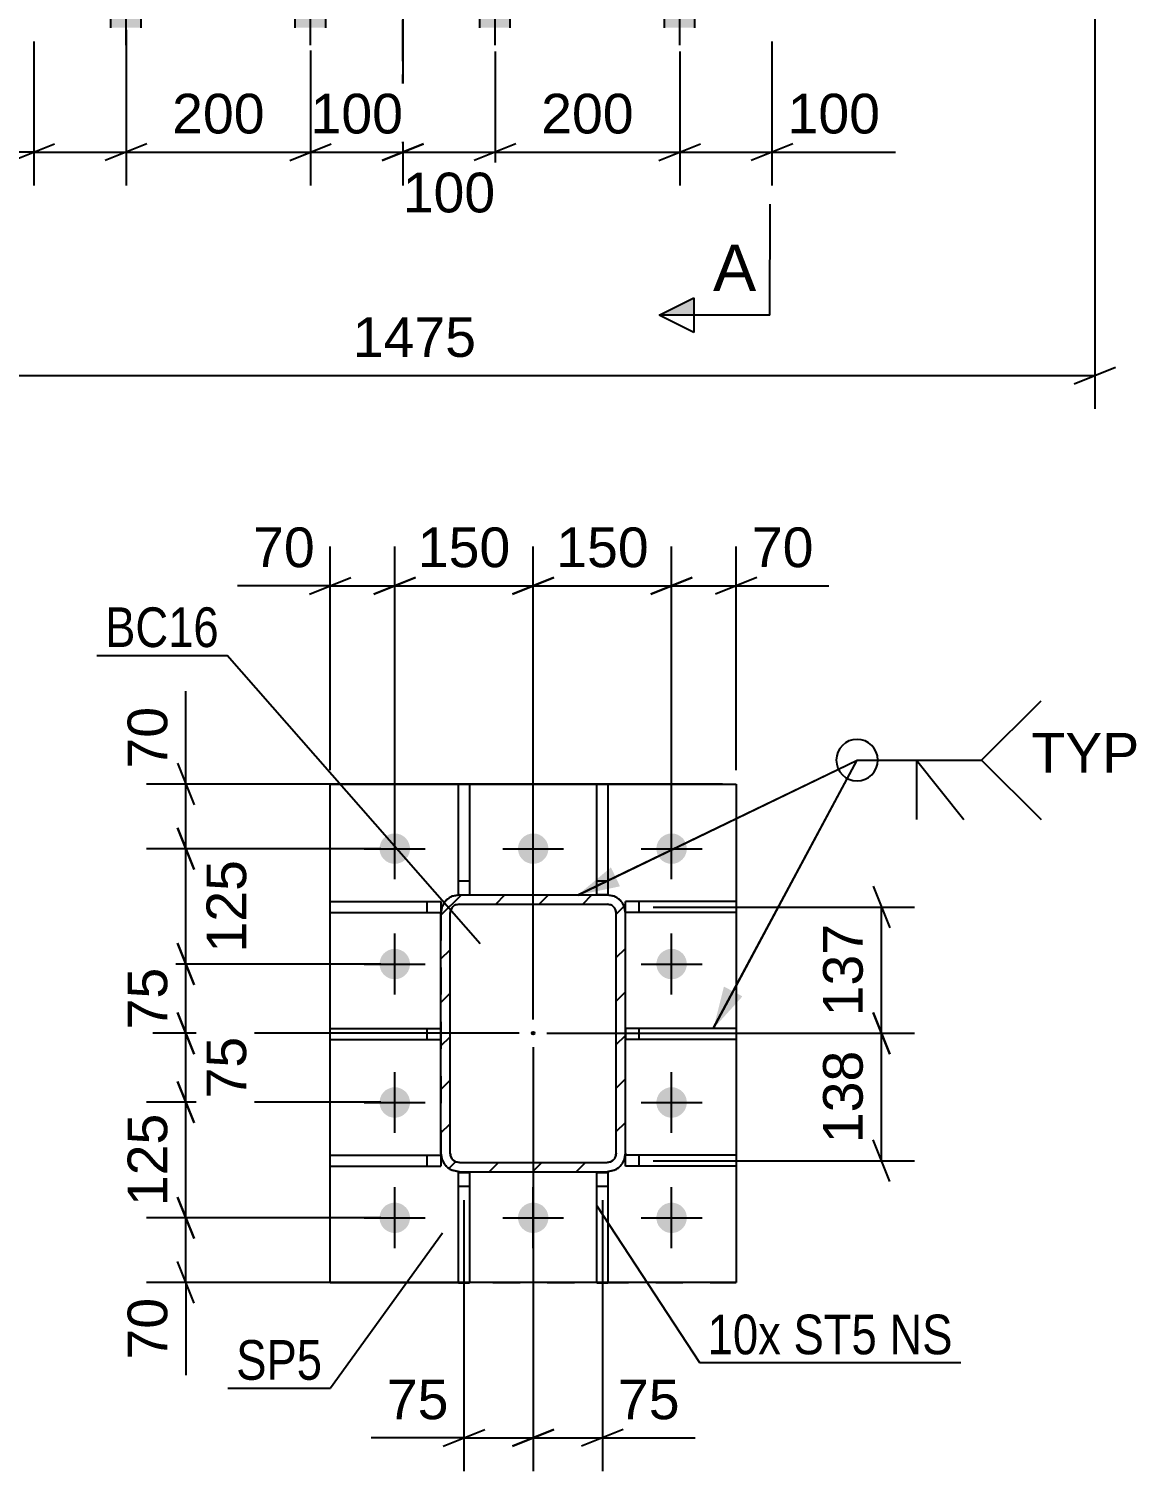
# Model space of a CAD drawing. Header units: millimetres. Extents: x 0 to 841, y 0 to 594.
# Drawn here: x 117.1 to 197.3, y 102.6 to 206.8 of the extents above; entities that cross this region are included whole.
import ezdxf

# ---------------------------------------------------------------- set-up
doc = ezdxf.new("R2010")
doc.units = ezdxf.units.MM
doc.linetypes.add('DXK_LINE_DOT2', pattern=[3.9198, 1.9599, -1.9599])
doc.linetypes.add('DXK_LINE_DOT3', pattern=[5.9187, 2.979, -0.9799, 0.9799, -0.9799])
doc.styles.add('Arial', font='ARIAL.TTF', dxfattribs={"height": 0.2})
doc.styles.add('Arial Narrow', font='ARIALN.TTF', dxfattribs={"height": 0.2})

# ---------------------------------------------------------------- blocks, each defined once
blk = doc.blocks.new('Part-284933746-2070 - 1979')
at = {"color": 7, "linetype": 'DXK_LINE_DOT3'}
blk.add_line((144.11, 198.59), (144.11, 231.92), dxfattribs=at)
blk = doc.blocks.new('Bolt-284933746-2077 - 1979')
at = {"linetype": 'Continuous'}
for points in [[(125.21, 208.59), (123.01, 208.59), (123.01, 206.92), (125.21, 206.92)], [(125.21, 208.59), (123.01, 208.59), (123.01, 206.92), (125.21, 206.92)], [(138.54, 208.59), (136.34, 208.59), (136.34, 206.92), (138.54, 206.92)], [(138.54, 208.59), (136.34, 208.59), (136.34, 206.92), (138.54, 206.92)], [(151.87, 208.59), (149.67, 208.59), (149.67, 206.92), (151.87, 206.92)], [(151.87, 208.59), (149.67, 208.59), (149.67, 206.92), (151.87, 206.92)], [(165.21, 208.59), (163.01, 208.59), (163.01, 206.92), (165.21, 206.92)], [(165.21, 208.59), (163.01, 208.59), (163.01, 206.92), (165.21, 206.92)]]:
    blk.add_hatch(color=1, dxfattribs=at).paths.add_polyline_path(points)
at = {"color": 1, "linetype": 'Continuous'}
for p, q in [((123.01, 206.92), (123.01, 208.59)), ((123.01, 206.92), (123.01, 208.59)), ((124.11, 205.66), (124.11, 208.59)), ((124.11, 205.66), (124.11, 208.59)), ((125.21, 206.92), (125.21, 208.59)), ((125.21, 206.92), (125.21, 208.59)), ((136.34, 206.92), (136.34, 208.59)), ((136.34, 206.92), (136.34, 208.59)), ((137.44, 205.66), (137.44, 208.59)), ((137.44, 205.66), (137.44, 208.59)), ((138.54, 206.92), (138.54, 208.59)), ((138.54, 206.92), (138.54, 208.59)), ((149.67, 206.92), (149.67, 208.59)), ((149.67, 206.92), (149.67, 208.59)), ((150.77, 205.66), (150.77, 208.59)), ((150.77, 205.66), (150.77, 208.59)), ((151.87, 206.92), (151.87, 208.59)), ((151.87, 206.92), (151.87, 208.59)), ((163.01, 206.92), (163.01, 208.59)), ((163.01, 206.92), (163.01, 208.59)), ((164.11, 205.66), (164.11, 208.59)), ((164.11, 205.66), (164.11, 208.59)), ((165.21, 206.92), (165.21, 208.59)), ((165.21, 206.92), (165.21, 208.59))]:
    blk.add_line(p, q, dxfattribs=at)
blk = doc.blocks.new('Part-284933746-4333 - 4263')
at = {"color": 2, "linetype": 'Continuous'}
for p, q in [((168.19, 125.47), (160.19, 125.47)), ((160.19, 124.67), (160.19, 125.47)), ((168.19, 125.47), (168.19, 124.67)), ((168.19, 124.67), (160.19, 124.67))]:
    blk.add_line(p, q, dxfattribs=at)
at = {"color": 7, "linetype": 'DXK_LINE_DOT2'}
blk.add_line((161.19, 124.67), (161.19, 125.47), dxfattribs=at)
blk = doc.blocks.new('Part-284933746-4358 - 4263')
at = {"color": 2, "linetype": 'Continuous'}
for p, q in [((158.12, 116.23), (158.12, 124.23)), ((158.12, 124.23), (158.92, 124.23)), ((158.92, 124.23), (158.92, 116.23)), ((158.92, 116.23), (158.12, 116.23))]:
    blk.add_line(p, q, dxfattribs=at)
at = {"color": 7, "linetype": 'DXK_LINE_DOT2'}
blk.add_line((158.12, 123.23), (158.92, 123.23), dxfattribs=at)
blk = doc.blocks.new('Part-284933746-4305 - 4263')
at = {"color": 2, "linetype": 'Continuous'}
for p, q in [((138.86, 152.28), (168.19, 152.28)), ((138.86, 116.28), (138.86, 152.28)), ((168.19, 152.28), (168.19, 116.28)), ((138.86, 116.28), (148.12, 116.28)), ((138.86, 116.28), (138.86, 116.28)), ((158.12, 116.28), (148.92, 116.28)), ((168.19, 116.28), (158.92, 116.28)), ((168.19, 116.28), (168.19, 116.28))]:
    blk.add_line(p, q, dxfattribs=at)
at = {"color": 7, "linetype": 'DXK_LINE_DOT2'}
for p, q in [((138.86, 152.28), (138.86, 152.28)), ((138.86, 152.28), (168.19, 152.28)), ((168.19, 152.28), (168.19, 152.28)), ((138.86, 116.28), (168.19, 116.28)), ((148.12, 116.28), (148.92, 116.28)), ((158.92, 116.28), (158.12, 116.28))]:
    blk.add_line(p, q, dxfattribs=at)
blk = doc.blocks.new('Part-284933746-4281 - 4263')
at = {"linetype": 'Continuous'}
h = blk.add_hatch(dxfattribs=at)
h.set_pattern_fill('', scale=0.7, style=0, pattern_type=0)
h.set_pattern_definition([(45, (160.0898, 143.4564), (-1.57154, 1.57154), [])])
h.paths.add_polyline_path([(160.19, 142.95), (160.09, 143.46), (159.8, 143.89), (159.37, 144.18), (158.86, 144.28), (148.19, 144.28), (147.68, 144.18), (147.25, 143.89), (146.96, 143.46), (146.86, 142.95), (146.86, 125.61), (146.96, 125.1), (147.25, 124.67), (147.68, 124.38), (148.19, 124.28), (158.86, 124.28), (159.37, 124.38), (159.8, 124.67), (160.09, 125.1), (160.19, 125.61)])
h.paths.add_polyline_path([(159.47, 125.36), (159.33, 125.14), (159.11, 125), (158.86, 124.95), (148.19, 124.95), (147.94, 125), (147.72, 125.14), (147.58, 125.36), (147.52, 125.61), (147.52, 142.95), (147.58, 143.2), (147.72, 143.42), (147.94, 143.56), (148.19, 143.61), (158.86, 143.61), (159.11, 143.56), (159.33, 143.42), (159.47, 143.2), (159.52, 142.95), (159.52, 125.61)])
blk.add_hatch(color=246, dxfattribs=at).paths.add_polyline_path([(153.52, 134.18, -1), (153.52, 134.38, -1)])
at = {"color": 7, "linetype": 'DXK_LINE_DOT2'}
for p, q in [((147.68, 144.18), (148.19, 144.28)), ((148.19, 144.28), (158.86, 144.28)), ((158.86, 144.28), (159.37, 144.18)), ((146.86, 142.95), (146.96, 143.46)), ((146.86, 142.95), (146.86, 125.61)), ((147.58, 143.2), (147.52, 142.95)), ((147.52, 125.61), (147.52, 142.95)), ((148.19, 143.61), (147.94, 143.56)), ((148.19, 143.61), (158.86, 143.61)), ((159.11, 143.56), (158.86, 143.61)), ((159.52, 142.95), (159.47, 143.2)), ((159.52, 125.61), (159.52, 142.95)), ((160.09, 143.46), (160.19, 142.95)), ((160.19, 125.61), (160.19, 142.95)), ((146.96, 125.1), (146.86, 125.61)), ((147.52, 125.61), (147.58, 125.36)), ((159.47, 125.36), (159.52, 125.61)), ((160.19, 125.61), (160.09, 125.1)), ((148.19, 124.28), (147.68, 124.38)), ((147.94, 125), (148.19, 124.95)), ((148.19, 124.95), (158.86, 124.95)), ((148.19, 124.28), (158.86, 124.28)), ((158.86, 124.95), (159.11, 125)), ((159.37, 124.38), (158.86, 124.28))]:
    blk.add_line(p, q, dxfattribs=at)
at = {"color": 2, "linetype": 'Continuous'}
for p, q in [((148.19, 144.28), (147.68, 144.18)), ((148.19, 144.28), (148.19, 144.28)), ((148.19, 144.28), (158.86, 144.28)), ((158.86, 144.28), (158.86, 144.28)), ((159.37, 144.18), (158.86, 144.28)), ((146.96, 143.46), (146.86, 142.95)), ((146.86, 142.95), (146.86, 142.95)), ((146.86, 125.61), (146.86, 142.95)), ((147.52, 142.95), (147.58, 143.2)), ((147.52, 142.95), (147.52, 142.95)), ((147.52, 125.61), (147.52, 142.95)), ((147.94, 143.56), (148.19, 143.61)), ((148.19, 143.61), (148.19, 143.61)), ((148.19, 143.61), (158.86, 143.61)), ((158.86, 143.61), (158.86, 143.61)), ((158.86, 143.61), (159.11, 143.56)), ((159.47, 143.2), (159.52, 142.95)), ((159.52, 142.95), (159.52, 142.95)), ((159.52, 125.61), (159.52, 142.95)), ((160.19, 142.95), (160.09, 143.46)), ((160.19, 142.95), (160.19, 142.95)), ((160.19, 125.61), (160.19, 142.95)), ((146.86, 125.61), (146.86, 125.61)), ((146.86, 125.61), (146.96, 125.1)), ((147.52, 125.61), (147.52, 125.61)), ((147.58, 125.36), (147.52, 125.61)), ((159.52, 125.61), (159.47, 125.36)), ((159.52, 125.61), (159.52, 125.61)), ((160.09, 125.1), (160.19, 125.61)), ((160.19, 125.61), (160.19, 125.61)), ((147.68, 124.38), (148.19, 124.28)), ((148.19, 124.95), (147.94, 125)), ((148.19, 124.95), (148.19, 124.95)), ((148.19, 124.95), (158.86, 124.95)), ((148.19, 124.28), (148.19, 124.28)), ((148.19, 124.28), (158.86, 124.28)), ((159.11, 125), (158.86, 124.95)), ((158.86, 124.95), (158.86, 124.95)), ((158.86, 124.28), (159.37, 124.38)), ((158.86, 124.28), (158.86, 124.28))]:
    blk.add_line(p, q, dxfattribs=at)
at = {"color": 7, "linetype": 'DXK_LINE_DOT3'}
blk.add_line((153.52, 134.28), (153.52, 134.28), dxfattribs=at)
at = {"color": 246, "linetype": 'DXK_LINE_DOT2'}
blk.add_line((153.52, 134.28), (153.52, 134.28), dxfattribs=at)
at = {"color": 246, "linetype": 'Continuous'}
blk.add_circle((153.52, 134.28), 0.1, dxfattribs=at)
at = {"color": 7, "linetype": 'DXK_LINE_DOT2'}
for centre, radius, start, end in [((148.19, 142.95), 1.33, 112.5, 157.5), ((158.86, 142.95), 1.33, 22.5, 67.5), ((148.19, 142.95), 0.667, 112.5, 157.5), ((158.86, 142.95), 0.667, 22.5, 67.5), ((148.19, 125.61), 1.33, 202.5, 247.5), ((148.19, 125.61), 0.667, 202.5, 247.5), ((158.86, 125.61), 0.667, 292.5, 337.5), ((158.86, 125.61), 1.33, 292.5, 337.5)]:
    blk.add_arc(centre, radius, start, end, dxfattribs=at)
at = {"color": 2, "linetype": 'Continuous'}
for centre, radius, start, end in [((148.19, 142.95), 1.33, 112.5, 157.5), ((158.86, 142.95), 1.33, 22.5, 67.5), ((148.19, 142.95), 0.667, 112.5, 157.5), ((158.86, 142.95), 0.667, 22.5, 67.5), ((148.19, 125.61), 1.33, 202.5, 247.5), ((148.19, 125.61), 0.667, 202.5, 247.5), ((158.86, 125.61), 0.667, 292.5, 337.5), ((158.86, 125.61), 1.33, 292.5, 337.5)]:
    blk.add_arc(centre, radius, start, end, dxfattribs=at)
blk = doc.blocks.new('Part-284933746-4323 - 4263')
at = {"color": 2, "linetype": 'Continuous'}
for p, q in [((168.19, 134.63), (160.19, 134.63)), ((168.19, 134.63), (168.19, 133.83)), ((168.19, 133.83), (160.19, 133.83))]:
    blk.add_line(p, q, dxfattribs=at)
at = {"color": 7, "linetype": 'DXK_LINE_DOT2'}
for p, q in [((160.19, 134.63), (160.19, 133.83)), ((161.19, 133.83), (161.19, 134.63))]:
    blk.add_line(p, q, dxfattribs=at)
blk = doc.blocks.new('Part-284933746-4328 - 4263')
at = {"color": 2, "linetype": 'Continuous'}
for p, q in [((168.19, 143.8), (160.19, 143.8)), ((160.19, 143), (160.19, 143.8)), ((168.19, 143.8), (168.19, 143)), ((168.19, 143), (160.19, 143))]:
    blk.add_line(p, q, dxfattribs=at)
at = {"color": 7, "linetype": 'DXK_LINE_DOT2'}
blk.add_line((161.19, 143), (161.19, 143.8), dxfattribs=at)
blk = doc.blocks.new('Part-284933746-4338 - 4263')
at = {"color": 2, "linetype": 'Continuous'}
for p, q in [((138.86, 133.83), (138.86, 134.63)), ((138.86, 134.63), (146.86, 134.63)), ((138.86, 133.83), (146.86, 133.83))]:
    blk.add_line(p, q, dxfattribs=at)
at = {"color": 7, "linetype": 'DXK_LINE_DOT2'}
for p, q in [((145.86, 133.83), (145.86, 134.63)), ((146.86, 134.63), (146.86, 133.83))]:
    blk.add_line(p, q, dxfattribs=at)
blk = doc.blocks.new('Part-284933746-4343 - 4263')
at = {"color": 2, "linetype": 'Continuous'}
for p, q in [((138.86, 143), (138.86, 143.8)), ((138.86, 143.8), (146.86, 143.8)), ((146.86, 143.8), (146.86, 143)), ((138.86, 143), (146.86, 143))]:
    blk.add_line(p, q, dxfattribs=at)
at = {"color": 7, "linetype": 'DXK_LINE_DOT2'}
blk.add_line((145.86, 143), (145.86, 143.8), dxfattribs=at)
blk = doc.blocks.new('Part-284933746-4348 - 4263')
at = {"color": 2, "linetype": 'Continuous'}
for p, q in [((138.86, 124.67), (138.86, 125.47)), ((138.86, 125.47), (146.86, 125.47)), ((146.86, 125.47), (146.86, 124.67)), ((138.86, 124.67), (146.86, 124.67))]:
    blk.add_line(p, q, dxfattribs=at)
at = {"color": 7, "linetype": 'DXK_LINE_DOT2'}
blk.add_line((145.86, 124.67), (145.86, 125.47), dxfattribs=at)
blk = doc.blocks.new('Part-284933746-4353 - 4263')
at = {"color": 2, "linetype": 'Continuous'}
for p, q in [((148.12, 116.23), (148.12, 124.23)), ((148.12, 124.23), (148.92, 124.23)), ((148.92, 124.23), (148.92, 116.23)), ((148.92, 116.23), (148.12, 116.23))]:
    blk.add_line(p, q, dxfattribs=at)
at = {"color": 7, "linetype": 'DXK_LINE_DOT2'}
blk.add_line((148.12, 123.23), (148.92, 123.23), dxfattribs=at)
blk = doc.blocks.new('Part-284933746-4363 - 4263')
at = {"color": 2, "linetype": 'Continuous'}
for p, q in [((148.12, 144.28), (148.12, 152.28)), ((148.12, 152.28), (148.92, 152.28)), ((148.92, 152.28), (148.92, 144.28)), ((148.12, 144.28), (148.19, 144.28))]:
    blk.add_line(p, q, dxfattribs=at)
at = {"color": 7, "linetype": 'DXK_LINE_DOT2'}
for p, q in [((148.12, 145.28), (148.92, 145.28)), ((148.19, 144.28), (148.92, 144.28))]:
    blk.add_line(p, q, dxfattribs=at)
blk = doc.blocks.new('Part-284933746-4368 - 4263')
at = {"color": 2, "linetype": 'Continuous'}
for p, q in [((158.12, 144.28), (158.12, 152.28)), ((158.12, 152.28), (158.92, 152.28)), ((158.92, 152.28), (158.92, 144.28)), ((158.92, 144.28), (158.86, 144.28))]:
    blk.add_line(p, q, dxfattribs=at)
at = {"color": 7, "linetype": 'DXK_LINE_DOT2'}
for p, q in [((158.12, 145.28), (158.92, 145.28)), ((158.86, 144.28), (158.12, 144.28))]:
    blk.add_line(p, q, dxfattribs=at)
blk = doc.blocks.new('Bolt-284933746-4395 - 4263')
at = {"linetype": 'Continuous'}
for points in [[(143.52, 148.71), (143.75, 148.69), (143.97, 148.62), (144.17, 148.5), (144.34, 148.35), (144.48, 148.16), (144.57, 147.95), (144.62, 147.73), (144.62, 147.5), (144.57, 147.27), (144.48, 147.06), (144.34, 146.88), (144.17, 146.72), (143.97, 146.61), (143.75, 146.54), (143.52, 146.51), (143.3, 146.54), (143.08, 146.61), (142.88, 146.72), (142.71, 146.88), (142.57, 147.06), (142.48, 147.27), (142.43, 147.5), (142.43, 147.73), (142.48, 147.95), (142.57, 148.16), (142.71, 148.35), (142.88, 148.5), (143.08, 148.62), (143.3, 148.69)], [(153.52, 148.71), (153.75, 148.69), (153.97, 148.62), (154.17, 148.5), (154.34, 148.35), (154.48, 148.16), (154.57, 147.95), (154.62, 147.73), (154.62, 147.5), (154.57, 147.27), (154.48, 147.06), (154.34, 146.88), (154.17, 146.72), (153.97, 146.61), (153.75, 146.54), (153.52, 146.51), (153.3, 146.54), (153.08, 146.61), (152.88, 146.72), (152.71, 146.88), (152.57, 147.06), (152.48, 147.27), (152.43, 147.5), (152.43, 147.73), (152.48, 147.95), (152.57, 148.16), (152.71, 148.35), (152.88, 148.5), (153.08, 148.62), (153.3, 148.69)], [(163.52, 148.71), (163.75, 148.69), (163.97, 148.62), (164.17, 148.5), (164.34, 148.35), (164.48, 148.16), (164.57, 147.95), (164.62, 147.73), (164.62, 147.5), (164.57, 147.27), (164.48, 147.06), (164.34, 146.88), (164.17, 146.72), (163.97, 146.61), (163.75, 146.54), (163.52, 146.51), (163.3, 146.54), (163.08, 146.61), (162.88, 146.72), (162.71, 146.88), (162.57, 147.06), (162.48, 147.27), (162.43, 147.5), (162.43, 147.73), (162.48, 147.95), (162.57, 148.16), (162.71, 148.35), (162.88, 148.5), (163.08, 148.62), (163.3, 148.69)], [(143.52, 140.38), (143.75, 140.36), (143.97, 140.28), (144.17, 140.17), (144.34, 140.02), (144.48, 139.83), (144.57, 139.62), (144.62, 139.39), (144.62, 139.16), (144.57, 138.94), (144.48, 138.73), (144.34, 138.54), (144.17, 138.39), (143.97, 138.27), (143.75, 138.2), (143.52, 138.18), (143.3, 138.2), (143.08, 138.27), (142.88, 138.39), (142.71, 138.54), (142.57, 138.73), (142.48, 138.94), (142.43, 139.16), (142.43, 139.39), (142.48, 139.62), (142.57, 139.83), (142.71, 140.02), (142.88, 140.17), (143.08, 140.28), (143.3, 140.36)], [(163.52, 140.38), (163.75, 140.36), (163.97, 140.28), (164.17, 140.17), (164.34, 140.02), (164.48, 139.83), (164.57, 139.62), (164.62, 139.39), (164.62, 139.16), (164.57, 138.94), (164.48, 138.73), (164.34, 138.54), (164.17, 138.39), (163.97, 138.27), (163.75, 138.2), (163.52, 138.18), (163.3, 138.2), (163.08, 138.27), (162.88, 138.39), (162.71, 138.54), (162.57, 138.73), (162.48, 138.94), (162.43, 139.16), (162.43, 139.39), (162.48, 139.62), (162.57, 139.83), (162.71, 140.02), (162.88, 140.17), (163.08, 140.28), (163.3, 140.36)], [(143.52, 130.38), (143.75, 130.36), (143.97, 130.28), (144.17, 130.17), (144.34, 130.02), (144.48, 129.83), (144.57, 129.62), (144.62, 129.39), (144.62, 129.16), (144.57, 128.94), (144.48, 128.73), (144.34, 128.54), (144.17, 128.39), (143.97, 128.27), (143.75, 128.2), (143.52, 128.18), (143.3, 128.2), (143.08, 128.27), (142.88, 128.39), (142.71, 128.54), (142.57, 128.73), (142.48, 128.94), (142.43, 129.16), (142.43, 129.39), (142.48, 129.62), (142.57, 129.83), (142.71, 130.02), (142.88, 130.17), (143.08, 130.28), (143.3, 130.36)], [(163.52, 130.38), (163.75, 130.36), (163.97, 130.28), (164.17, 130.17), (164.34, 130.02), (164.48, 129.83), (164.57, 129.62), (164.62, 129.39), (164.62, 129.16), (164.57, 128.94), (164.48, 128.73), (164.34, 128.54), (164.17, 128.39), (163.97, 128.27), (163.75, 128.2), (163.52, 128.18), (163.3, 128.2), (163.08, 128.27), (162.88, 128.39), (162.71, 128.54), (162.57, 128.73), (162.48, 128.94), (162.43, 129.16), (162.43, 129.39), (162.48, 129.62), (162.57, 129.83), (162.71, 130.02), (162.88, 130.17), (163.08, 130.28), (163.3, 130.36)], [(143.52, 122.05), (143.75, 122.02), (143.97, 121.95), (144.17, 121.84), (144.34, 121.68), (144.48, 121.5), (144.57, 121.29), (144.62, 121.06), (144.62, 120.83), (144.57, 120.61), (144.48, 120.4), (144.34, 120.21), (144.17, 120.06), (143.97, 119.94), (143.75, 119.87), (143.52, 119.85), (143.3, 119.87), (143.08, 119.94), (142.88, 120.06), (142.71, 120.21), (142.57, 120.4), (142.48, 120.61), (142.43, 120.83), (142.43, 121.06), (142.48, 121.29), (142.57, 121.5), (142.71, 121.68), (142.88, 121.84), (143.08, 121.95), (143.3, 122.02)], [(153.52, 122.05), (153.75, 122.02), (153.97, 121.95), (154.17, 121.84), (154.34, 121.68), (154.48, 121.5), (154.57, 121.29), (154.62, 121.06), (154.62, 120.83), (154.57, 120.61), (154.48, 120.4), (154.34, 120.21), (154.17, 120.06), (153.97, 119.94), (153.75, 119.87), (153.52, 119.85), (153.3, 119.87), (153.08, 119.94), (152.88, 120.06), (152.71, 120.21), (152.57, 120.4), (152.48, 120.61), (152.43, 120.83), (152.43, 121.06), (152.48, 121.29), (152.57, 121.5), (152.71, 121.68), (152.88, 121.84), (153.08, 121.95), (153.3, 122.02)], [(163.52, 122.05), (163.75, 122.02), (163.97, 121.95), (164.17, 121.84), (164.34, 121.68), (164.48, 121.5), (164.57, 121.29), (164.62, 121.06), (164.62, 120.83), (164.57, 120.61), (164.48, 120.4), (164.34, 120.21), (164.17, 120.06), (163.97, 119.94), (163.75, 119.87), (163.52, 119.85), (163.3, 119.87), (163.08, 119.94), (162.88, 120.06), (162.71, 120.21), (162.57, 120.4), (162.48, 120.61), (162.43, 120.83), (162.43, 121.06), (162.48, 121.29), (162.57, 121.5), (162.71, 121.68), (162.88, 121.84), (163.08, 121.95), (163.3, 122.02)]]:
    blk.add_hatch(color=1, dxfattribs=at).paths.add_polyline_path(points)
at = {"color": 1, "linetype": 'Continuous'}
for p, q in [((143.52, 145.41), (143.52, 149.81)), ((153.52, 145.41), (153.52, 149.81)), ((163.52, 145.41), (163.52, 149.81)), ((141.32, 147.61), (145.72, 147.61)), ((151.32, 147.61), (155.72, 147.61)), ((161.32, 147.61), (165.72, 147.61)), ((143.52, 137.08), (143.52, 141.48)), ((163.52, 137.08), (163.52, 141.48)), ((141.32, 139.28), (145.72, 139.28)), ((161.32, 139.28), (165.72, 139.28)), ((143.52, 127.08), (143.52, 131.48)), ((163.52, 127.08), (163.52, 131.48)), ((141.32, 129.28), (145.72, 129.28)), ((161.32, 129.28), (165.72, 129.28)), ((143.52, 118.75), (143.52, 123.15)), ((153.52, 118.75), (153.52, 123.15)), ((163.52, 118.75), (163.52, 123.15)), ((141.32, 120.95), (145.72, 120.95)), ((151.32, 120.95), (155.72, 120.95)), ((161.32, 120.95), (165.72, 120.95))]:
    blk.add_line(p, q, dxfattribs=at)
blk = doc.blocks.new('StraightDimension-284933746-2266 - 1979')
at = {"color": 7, "linetype": 'Continuous'}
for p, q in [((124.11, 206.76), (124.11, 195.53)), ((117.44, 205.92), (117.44, 195.53)), ((115.94, 197.33), (118.94, 198.53)), ((125.61, 198.53), (122.61, 197.33)), ((117.44, 197.93), (108.52, 197.93)), ((117.44, 197.93), (108.52, 197.93)), ((117.44, 197.93), (124.11, 197.93))]:
    blk.add_line(p, q, dxfattribs=at)
at = {"color": 0}
blk.add_wipeout([(116.91, 198.68), (116.91, 202.88), (109.04, 202.88), (109.04, 198.68)], dxfattribs=at)
at = {"color": 3, "style": 'Arial'}
blk.add_text('100', height=2.865, dxfattribs=at).set_placement((109.64, 199.28))
blk = doc.blocks.new('StraightDimension-284933746-2277 - 1979')
at = {"color": 7, "linetype": 'Continuous'}
for p, q in [((170.77, 205.92), (170.77, 195.53)), ((164.11, 205.21), (164.11, 195.53)), ((162.61, 197.33), (165.61, 198.53)), ((172.27, 198.53), (169.27, 197.33)), ((164.11, 197.93), (170.77, 197.93)), ((170.77, 197.93), (179.69, 197.93)), ((170.77, 197.93), (179.69, 197.93))]:
    blk.add_line(p, q, dxfattribs=at)
at = {"color": 0}
blk.add_wipeout([(179.17, 198.68), (179.17, 202.88), (171.3, 202.88), (171.3, 198.68)], dxfattribs=at)
at = {"color": 3, "style": 'Arial'}
blk.add_text('100', height=2.865, dxfattribs=at).set_placement((171.9, 199.28))
blk = doc.blocks.new('StraightDimension-284933746-2287 - 1979')
at = {"color": 7, "linetype": 'Continuous'}
for p, q in [((150.77, 205.21), (150.77, 195.53)), ((164.11, 205.21), (164.11, 195.53)), ((152.27, 198.53), (149.27, 197.33)), ((162.61, 197.33), (165.61, 198.53)), ((150.77, 197.93), (164.11, 197.93))]:
    blk.add_line(p, q, dxfattribs=at)
at = {"color": 0}
blk.add_wipeout([(161.37, 198.68), (161.37, 202.88), (153.5, 202.88), (153.5, 198.68)], dxfattribs=at)
at = {"color": 3, "style": 'Arial'}
blk.add_text('200', height=2.865, dxfattribs=at).set_placement((154.1, 199.28))
blk = doc.blocks.new('StraightDimension-284933746-2294 - 1979')
at = {"color": 7, "linetype": 'Continuous'}
for p, q in [((144.11, 207.59), (144.11, 195.08)), ((150.77, 205.21), (150.77, 195.08)), ((142.61, 197.33), (145.61, 198.53)), ((152.27, 198.53), (149.27, 197.33)), ((144.11, 197.93), (150.77, 197.93))]:
    blk.add_line(p, q, dxfattribs=at)
at = {"color": 0}
blk.add_wipeout([(151.37, 192.98), (151.37, 197.18), (143.5, 197.18), (143.5, 192.98)], dxfattribs=at)
at = {"color": 3, "style": 'Arial'}
blk.add_text('100', height=2.865, dxfattribs=at).set_placement((144.1, 193.58))
blk = doc.blocks.new('StraightDimension-284933746-2303 - 1979')
at = {"color": 7, "linetype": 'Continuous'}
for p, q in [((144.11, 207.59), (144.11, 195.53)), ((137.44, 205.28), (137.44, 195.53)), ((135.94, 197.33), (138.94, 198.53)), ((145.61, 198.53), (142.61, 197.33)), ((137.44, 197.93), (144.11, 197.93))]:
    blk.add_line(p, q, dxfattribs=at)
at = {"color": 0}
blk.add_wipeout([(144.71, 198.68), (144.71, 202.88), (136.84, 202.88), (136.84, 198.68)], dxfattribs=at)
at = {"color": 3, "style": 'Arial'}
blk.add_text('100', height=2.865, dxfattribs=at).set_placement((137.44, 199.28))
blk = doc.blocks.new('StraightDimension-284933746-2312 - 1979')
at = {"color": 7, "linetype": 'Continuous'}
for p, q in [((124.11, 206.76), (124.11, 195.53)), ((137.44, 205.28), (137.44, 195.53)), ((125.61, 198.53), (122.61, 197.33)), ((135.94, 197.33), (138.94, 198.53)), ((124.11, 197.93), (137.44, 197.93))]:
    blk.add_line(p, q, dxfattribs=at)
at = {"color": 0}
blk.add_wipeout([(134.71, 198.68), (134.71, 202.88), (126.84, 202.88), (126.84, 198.68)], dxfattribs=at)
at = {"color": 3, "style": 'Arial'}
blk.add_text('200', height=2.865, dxfattribs=at).set_placement((127.44, 199.28))
blk = doc.blocks.new('StraightDimension-284933746-2323 - 1979')
at = {"color": 7, "linetype": 'Continuous'}
for p, q in [((95.77, 244.4), (95.77, 179.39)), ((194.1, 244.4), (194.1, 179.39)), ((97.27, 182.39), (94.27, 181.19)), ((192.6, 181.19), (195.6, 182.39)), ((95.77, 181.79), (194.1, 181.79))]:
    blk.add_line(p, q, dxfattribs=at)
at = {"color": 0}
blk.add_wipeout([(149.98, 182.54), (149.98, 186.74), (139.89, 186.74), (139.89, 182.54)], dxfattribs=at)
at = {"color": 3, "style": 'Arial'}
blk.add_text('1475', height=2.865, dxfattribs=at).set_placement((140.49, 183.14))
blk = doc.blocks.new('StraightDimension-284933746-4454 - 4263')
at = {"color": 7, "linetype": 'Continuous'}
for p, q in [((153.52, 135.28), (153.52, 169.45)), ((163.52, 148.61), (163.52, 169.45)), ((152.02, 166), (155.02, 167.2)), ((165.02, 167.2), (162.02, 166)), ((153.52, 166.6), (163.52, 166.6))]:
    blk.add_line(p, q, dxfattribs=at)
at = {"color": 0}
blk.add_wipeout([(162.46, 167.35), (162.46, 171.55), (154.59, 171.55), (154.59, 167.35)], dxfattribs=at)
at = {"color": 3, "style": 'Arial'}
blk.add_text('150', height=2.865, dxfattribs=at).set_placement((155.19, 167.95))
blk = doc.blocks.new('StraightDimension-284933746-8253 - 4263')
at = {"color": 7, "linetype": 'Continuous'}
for p, q in [((127.84, 122.45), (129.04, 119.45)), ((142.52, 120.95), (125.59, 120.95)), ((128.44, 116.28), (128.44, 120.95)), ((129.04, 114.78), (127.84, 117.78)), ((167.19, 116.28), (125.59, 116.28)), ((128.44, 116.28), (128.44, 109.58)), ((128.44, 116.28), (128.44, 109.58))]:
    blk.add_line(p, q, dxfattribs=at)
at = {"color": 0}
blk.add_wipeout([(127.69, 115.75), (123.49, 115.75), (123.49, 110.11), (127.69, 110.11)], dxfattribs=at)
at = {"color": 3, "style": 'Arial'}
blk.add_text('70', height=2.865, rotation=90.0002, dxfattribs=at).set_placement((127.09, 110.71))
blk = doc.blocks.new('StraightDimension-284933746-4473 - 4263')
at = {"color": 7, "linetype": 'Continuous'}
for p, q in [((143.52, 148.61), (143.52, 169.45)), ((153.52, 135.28), (153.52, 169.45)), ((142.02, 166), (145.02, 167.2)), ((155.02, 167.2), (152.02, 166)), ((143.52, 166.6), (153.52, 166.6))]:
    blk.add_line(p, q, dxfattribs=at)
at = {"color": 0}
blk.add_wipeout([(152.46, 167.35), (152.46, 171.55), (144.59, 171.55), (144.59, 167.35)], dxfattribs=at)
at = {"color": 3, "style": 'Arial'}
blk.add_text('150', height=2.865, dxfattribs=at).set_placement((145.19, 167.95))
blk = doc.blocks.new('StraightDimension-284933746-8252 - 4263')
at = {"color": 7, "linetype": 'Continuous'}
for p, q in [((127.84, 130.8), (129.04, 127.8)), ((142.53, 129.3), (125.59, 129.3)), ((128.44, 120.95), (128.44, 129.3)), ((129.04, 119.45), (127.84, 122.45)), ((142.52, 120.95), (125.59, 120.95))]:
    blk.add_line(p, q, dxfattribs=at)
at = {"color": 0}
blk.add_wipeout([(127.69, 129.06), (123.49, 129.06), (123.49, 121.19), (127.69, 121.19)], dxfattribs=at)
at = {"color": 3, "style": 'Arial'}
blk.add_text('125', height=2.865, rotation=90.0002, dxfattribs=at).set_placement((127.09, 121.79))
blk = doc.blocks.new('StraightDimension-284933746-8249 - 4263')
at = {"color": 7, "linetype": 'Continuous'}
for p, q in [((127.84, 149.11), (129.04, 146.11)), ((142.52, 147.61), (126.04, 147.61)), ((128.44, 139.28), (128.44, 147.61)), ((129.04, 137.78), (127.84, 140.78)), ((142.52, 139.28), (126.04, 139.28))]:
    blk.add_line(p, q, dxfattribs=at)
at = {"color": 0}
blk.add_wipeout([(133.39, 147.38), (129.19, 147.38), (129.19, 139.51), (133.39, 139.51)], dxfattribs=at)
at = {"color": 3, "style": 'Arial'}
blk.add_text('125', height=2.865, rotation=90.0002, dxfattribs=at).set_placement((132.79, 140.11))
blk = doc.blocks.new('StraightDimension-284933746-4463 - 4263')
at = {"color": 7, "linetype": 'Continuous'}
for p, q in [((163.52, 148.61), (163.52, 169.45)), ((168.19, 153.28), (168.19, 169.45)), ((162.02, 166), (165.02, 167.2)), ((169.69, 167.2), (166.69, 166)), ((163.52, 166.6), (168.19, 166.6)), ((168.19, 166.6), (174.89, 166.6)), ((168.19, 166.6), (174.89, 166.6))]:
    blk.add_line(p, q, dxfattribs=at)
at = {"color": 0}
blk.add_wipeout([(174.36, 167.35), (174.36, 171.55), (168.72, 171.55), (168.72, 167.35)], dxfattribs=at)
at = {"color": 3, "style": 'Arial'}
blk.add_text('70', height=2.865, dxfattribs=at).set_placement((169.32, 167.95))
blk = doc.blocks.new('StraightDimension-284933746-4482 - 4263')
at = {"color": 7, "linetype": 'Continuous'}
for p, q in [((138.86, 153.28), (138.86, 169.45)), ((143.52, 148.61), (143.52, 169.45)), ((137.36, 166), (140.36, 167.2)), ((145.02, 167.2), (142.02, 166)), ((138.86, 166.6), (132.16, 166.6)), ((138.86, 166.6), (132.16, 166.6)), ((138.86, 166.6), (143.52, 166.6))]:
    blk.add_line(p, q, dxfattribs=at)
at = {"color": 0}
blk.add_wipeout([(138.33, 167.35), (138.33, 171.55), (132.69, 171.55), (132.69, 167.35)], dxfattribs=at)
at = {"color": 3, "style": 'Arial'}
blk.add_text('70', height=2.865, dxfattribs=at).set_placement((133.29, 167.95))
blk = doc.blocks.new('StraightDimension-284933746-4493 - 4263')
at = {"color": 7, "linetype": 'Continuous'}
for p, q in [((153.52, 133.28), (153.52, 102.65)), ((148.52, 122.23), (148.52, 102.65)), ((147.02, 104.45), (150.02, 105.65)), ((155.02, 105.65), (152.02, 104.45)), ((148.52, 105.05), (141.83, 105.05)), ((148.52, 105.05), (141.83, 105.05)), ((148.52, 105.05), (153.52, 105.05))]:
    blk.add_line(p, q, dxfattribs=at)
at = {"color": 0}
blk.add_wipeout([(148, 105.8), (148, 110), (142.35, 110), (142.35, 105.8)], dxfattribs=at)
at = {"color": 3, "style": 'Arial'}
blk.add_text('75', height=2.865, dxfattribs=at).set_placement((142.95, 106.4))
blk = doc.blocks.new('StraightDimension-284933746-4498 - 4263')
at = {"color": 7, "linetype": 'Continuous'}
for p, q in [((153.52, 133.28), (153.52, 102.65)), ((158.52, 122.23), (158.52, 102.65)), ((152.02, 104.45), (155.02, 105.65)), ((160.02, 105.65), (157.02, 104.45)), ((153.52, 105.05), (158.52, 105.05)), ((158.52, 105.05), (165.22, 105.05)), ((158.52, 105.05), (165.22, 105.05))]:
    blk.add_line(p, q, dxfattribs=at)
at = {"color": 0}
blk.add_wipeout([(164.7, 105.8), (164.7, 110), (159.05, 110), (159.05, 105.8)], dxfattribs=at)
at = {"color": 3, "style": 'Arial'}
blk.add_text('75', height=2.865, dxfattribs=at).set_placement((159.65, 106.4))
blk = doc.blocks.new('StraightDimension-284933746-4504 - 4263')
at = {"color": 7, "linetype": 'Continuous'}
for p, q in [((178.08, 144.9), (179.28, 141.9)), ((162.19, 143.4), (181.08, 143.4)), ((178.68, 134.28), (178.68, 143.4)), ((179.28, 132.78), (178.08, 135.78)), ((154.52, 134.28), (181.08, 134.28))]:
    blk.add_line(p, q, dxfattribs=at)
at = {"color": 0}
blk.add_wipeout([(177.93, 142.78), (173.73, 142.78), (173.73, 134.9), (177.93, 134.9)], dxfattribs=at)
at = {"color": 3, "style": 'Arial'}
blk.add_text('137', height=2.865, rotation=90.0002, dxfattribs=at).set_placement((177.33, 135.5))
blk = doc.blocks.new('StraightDimension-284933746-4509 - 4263')
at = {"color": 7, "linetype": 'Continuous'}
for p, q in [((178.08, 135.78), (179.28, 132.78)), ((154.52, 134.28), (181.08, 134.28)), ((178.68, 125.07), (178.68, 134.28)), ((179.28, 123.57), (178.08, 126.57)), ((162.19, 125.07), (181.08, 125.07))]:
    blk.add_line(p, q, dxfattribs=at)
at = {"color": 0}
blk.add_wipeout([(177.93, 133.61), (173.73, 133.61), (173.73, 125.74), (177.93, 125.74)], dxfattribs=at)
at = {"color": 3, "style": 'Arial'}
blk.add_text('138', height=2.865, rotation=90.0002, dxfattribs=at).set_placement((177.33, 126.34))
blk = doc.blocks.new('StraightDimension-284933746-8248 - 4263')
at = {"color": 7, "linetype": 'Continuous'}
for p, q in [((128.44, 152.28), (128.44, 158.98)), ((128.44, 152.28), (128.44, 158.98)), ((127.84, 153.78), (129.04, 150.78)), ((167.19, 152.28), (125.59, 152.28)), ((128.44, 147.61), (128.44, 152.28)), ((129.04, 146.11), (127.84, 149.11)), ((142.52, 147.61), (125.59, 147.61))]:
    blk.add_line(p, q, dxfattribs=at)
at = {"color": 0}
blk.add_wipeout([(127.69, 158.45), (123.49, 158.45), (123.49, 152.8), (127.69, 152.8)], dxfattribs=at)
at = {"color": 3, "style": 'Arial'}
blk.add_text('70', height=2.865, rotation=90.0002, dxfattribs=at).set_placement((127.09, 153.4))
blk = doc.blocks.new('StraightDimension-284933746-8250 - 4263')
at = {"color": 7, "linetype": 'Continuous'}
for p, q in [((127.84, 140.78), (129.04, 137.78)), ((142.52, 139.28), (125.59, 139.28)), ((128.44, 134.28), (128.44, 139.28)), ((129.04, 132.78), (127.84, 135.78)), ((152.52, 134.28), (125.59, 134.28))]:
    blk.add_line(p, q, dxfattribs=at)
at = {"color": 0}
blk.add_wipeout([(127.69, 139.6), (123.49, 139.6), (123.49, 133.96), (127.69, 133.96)], dxfattribs=at)
at = {"color": 3, "style": 'Arial'}
blk.add_text('75', height=2.865, rotation=90.0002, dxfattribs=at).set_placement((127.09, 134.56))
blk = doc.blocks.new('StraightDimension-284933746-8251 - 4263')
at = {"color": 7, "linetype": 'Continuous'}
for p, q in [((127.84, 135.78), (129.04, 132.78)), ((152.52, 134.28), (126.04, 134.28)), ((128.44, 129.3), (128.44, 134.28)), ((129.04, 127.8), (127.84, 130.8)), ((142.53, 129.3), (126.04, 129.3))]:
    blk.add_line(p, q, dxfattribs=at)
at = {"color": 0}
blk.add_wipeout([(133.39, 134.61), (129.19, 134.61), (129.19, 128.97), (133.39, 128.97)], dxfattribs=at)
at = {"color": 3, "style": 'Arial'}
blk.add_text('75', height=2.865, rotation=90.0002, dxfattribs=at).set_placement((132.79, 129.57))
blk = doc.blocks.new('SectionMark-284933746-2649 - 1979')
at = {"linetype": 'Continuous'}
blk.add_hatch(color=6, dxfattribs=at).paths.add_polyline_path([(165.13, 187.41), (165.13, 186.16), (162.63, 186.16)])
at = {"color": 6, "linetype": 'Continuous'}
for p, q in [((170.63, 186.16), (170.64, 194.16)), ((162.63, 186.16), (165.13, 187.41)), ((165.13, 187.41), (165.13, 184.91)), ((170.63, 186.16), (162.63, 186.16)), ((165.13, 184.91), (162.63, 186.16))]:
    blk.add_line(p, q, dxfattribs=at)
at = {"color": 0, "linetype": 'Continuous'}
blk.add_wipeout([(169.63, 187.91), (169.64, 191.41), (166.53, 191.41), (166.52, 187.91)], dxfattribs=at)
at = {"color": 3, "linetype": 'Continuous', "style": 'Arial'}
blk.add_text('A', height=3.34, rotation=-0.0115, dxfattribs=at).set_placement((166.52, 187.91))
blk = doc.blocks.new('Mark-284933746-4301 - 4263')
at = {"color": 30, "linetype": 'Continuous'}
for p in [(146.97, 119.84), (131.47, 108.65)]:
    blk.add_line(p, (138.88, 108.65), dxfattribs=at)
at = {"color": 0}
blk.add_wipeout([(138.28, 109.25), (138.28, 112.25), (132.07, 112.25), (132.07, 109.25)], dxfattribs=at)
blk.add_wipeout([(138.28, 109.25), (138.28, 112.25), (132.07, 112.25), (132.07, 109.25)], dxfattribs=at)
at = {"color": 3, "style": 'Arial Narrow'}
blk.add_text('SP5', height=2.863, dxfattribs=at).set_placement((132.07, 109.25))
blk = doc.blocks.new('Mark-284933746-4277 - 4263')
at = {"color": 30, "linetype": 'Continuous'}
for p in [(122, 161.58), (149.7, 140.74)]:
    blk.add_line(p, (131.42, 161.58), dxfattribs=at)
at = {"color": 0}
blk.add_wipeout([(130.82, 162.18), (130.82, 165.18), (122.6, 165.18), (122.6, 162.18)], dxfattribs=at)
blk.add_wipeout([(130.82, 162.18), (130.82, 165.18), (122.6, 165.18), (122.6, 162.18)], dxfattribs=at)
at = {"color": 3, "style": 'Arial Narrow'}
blk.add_text('BC16', height=2.863, dxfattribs=at).set_placement((122.6, 162.18))
blk = doc.blocks.new('WeldMark-284933746-4514 - 4263')
at = {"linetype": 'Continuous'}
for points in [[(159.79, 144.91), (156.76, 144.28), (159.14, 146.26)], [(159.79, 144.89), (156.76, 144.26), (159.14, 146.24)], [(168.63, 136.95), (166.55, 134.66), (167.31, 137.65)], [(168.63, 136.93), (166.55, 134.63), (167.3, 137.63)]]:
    blk.add_hatch(color=30, dxfattribs=at).paths.add_polyline_path(points)
at = {"color": 30, "linetype": 'Continuous'}
for p, q in [((156.76, 144.26), (176.92, 154.01)), ((156.76, 144.28), (176.92, 154.01)), ((166.55, 134.66), (176.92, 154.01)), ((166.55, 134.63), (176.92, 154.01)), ((176.92, 154.01), (185.92, 154.01))]:
    blk.add_line(p, q, dxfattribs=at)
at = {"color": 3, "linetype": 'Continuous'}
for q in [(184.64, 149.73), (181.21, 149.73)]:
    blk.add_line((181.21, 154.01), q, dxfattribs=at)
for start, end in [(90, 270), (270, 90)]:
    blk.add_arc((176.92, 154.01), 1.5, start, end, dxfattribs=at)
at = {"color": 0, "linetype": 'Continuous'}
blk.add_wipeout([(197.3, 153.11), (197.3, 156.11), (189.52, 156.11), (189.52, 153.11)], dxfattribs=at)
blk.add_wipeout([(197.3, 153.11), (197.3, 156.11), (189.52, 156.11), (189.52, 153.11)], dxfattribs=at)
at = {"color": 3, "linetype": 'Continuous'}
for q in [(190.21, 158.3), (190.21, 149.73)]:
    blk.add_line((185.92, 154.01), q, dxfattribs=at)
at = {"color": 3, "linetype": 'Continuous', "style": 'Arial'}
blk.add_text('TYP', height=2.865, dxfattribs=at).set_placement((189.52, 153.11))
blk = doc.blocks.new('MarkSet-284933746-4595 - 4263')
at = {"color": 30, "linetype": 'Continuous'}
for p, q in [((158.12, 121.82), (165.53, 110.49)), ((165.53, 110.49), (184.42, 110.49))]:
    blk.add_line(p, q, dxfattribs=at)
at = {"color": 0}
for points in [[(171.43, 111.09), (171.43, 114.09), (166.13, 114.09), (166.13, 111.09)], [(178.36, 111.09), (178.36, 114.09), (172.33, 114.09), (172.33, 111.09)], [(183.82, 111.09), (183.82, 114.09), (179.26, 114.09), (179.26, 111.09)]]:
    blk.add_wipeout(points, dxfattribs=at)
for points in [[(171.43, 111.09), (171.43, 114.09), (166.13, 114.09), (166.13, 111.09)], [(178.36, 111.09), (178.36, 114.09), (172.33, 114.09), (172.33, 111.09)], [(183.82, 111.09), (183.82, 114.09), (179.26, 114.09), (179.26, 111.09)]]:
    blk.add_wipeout(points, dxfattribs=at)
at = {"color": 3, "style": 'Arial Narrow'}
for s, p in [('10x', (166.13, 111.09)), ('ST5', (172.33, 111.09)), ('NS', (179.26, 111.09))]:
    blk.add_text(s, height=2.863, dxfattribs=at).set_placement(p)

msp = doc.modelspace()

# ---------------------------------------------------------------- block references
for name in ['Part-284933746-2070 - 1979', 'Bolt-284933746-2077 - 1979', 'Part-284933746-4305 - 4263', 'Part-284933746-4363 - 4263', 'Part-284933746-4368 - 4263', 'Bolt-284933746-4395 - 4263', 'Part-284933746-4343 - 4263', 'Part-284933746-4281 - 4263', 'Part-284933746-4328 - 4263', 'Part-284933746-4338 - 4263', 'Part-284933746-4323 - 4263', 'Part-284933746-4348 - 4263', 'Part-284933746-4333 - 4263', 'Part-284933746-4353 - 4263', 'Part-284933746-4358 - 4263']:
    msp.add_blockref(name, (0, 0))

# ---------------------------------------------------------------- next in the draw order: block references
for name in ['StraightDimension-284933746-2266 - 1979', 'StraightDimension-284933746-2277 - 1979', 'StraightDimension-284933746-4454 - 4263', 'StraightDimension-284933746-8253 - 4263']:
    msp.add_blockref(name, (0, 0))

# ---------------------------------------------------------------- next in the draw order: block references
for name in ['StraightDimension-284933746-2287 - 1979', 'StraightDimension-284933746-4473 - 4263', 'StraightDimension-284933746-4463 - 4263', 'StraightDimension-284933746-8252 - 4263']:
    msp.add_blockref(name, (0, 0))

# ---------------------------------------------------------------- next in the draw order: block references
for name in ['StraightDimension-284933746-2294 - 1979', 'StraightDimension-284933746-8249 - 4263', 'StraightDimension-284933746-4493 - 4263']:
    msp.add_blockref(name, (0, 0))

# ---------------------------------------------------------------- next in the draw order: block references
for name in ['StraightDimension-284933746-2303 - 1979', 'StraightDimension-284933746-4482 - 4263', 'StraightDimension-284933746-4498 - 4263', 'Mark-284933746-4301 - 4263']:
    msp.add_blockref(name, (0, 0))

# ---------------------------------------------------------------- next in the draw order: block references
for name in ['StraightDimension-284933746-2312 - 1979', 'StraightDimension-284933746-8248 - 4263', 'StraightDimension-284933746-4504 - 4263', 'StraightDimension-284933746-8250 - 4263', 'MarkSet-284933746-4595 - 4263']:
    msp.add_blockref(name, (0, 0))

# ---------------------------------------------------------------- next in the draw order: block references
for name in ['StraightDimension-284933746-2323 - 1979', 'Mark-284933746-4277 - 4263', 'StraightDimension-284933746-8251 - 4263', 'StraightDimension-284933746-4509 - 4263']:
    msp.add_blockref(name, (0, 0))

# ---------------------------------------------------------------- next in the draw order: block references
for name in ['SectionMark-284933746-2649 - 1979', 'WeldMark-284933746-4514 - 4263']:
    msp.add_blockref(name, (0, 0))

doc.saveas('drawing.dxf')
